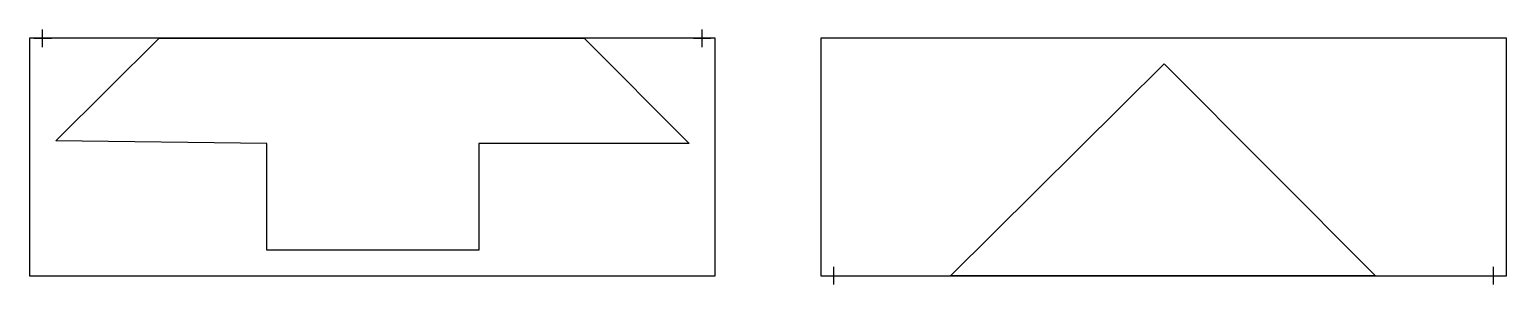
# Model space of a CAD drawing. Header units: inches. Extents: x 0 to 168, y -1 to 28.
import ezdxf

# ---------------------------------------------------------------- set-up
doc = ezdxf.new("R2010")
doc.units = ezdxf.units.IN
doc.header["$MEASUREMENT"] = 0
doc.layers.add('CUT', color=1, linetype='Continuous')
doc.layers.add('REG', color=5, linetype='Continuous')

msp = doc.modelspace()

# ---------------------------------------------------------------- linework, layer by layer
at = {"layer": 'CUT'}
for points in [[(0, 0), (78, 0), (78, 27), (0, 27)], [(75.02, 15.05), (51.12, 15.05), (51.12, 2.91), (26.99, 2.91), (26.99, 15.05), (2.98, 15.33), (14.75, 27), (63.1, 27)], [(90, 0), (168, 0), (168, 27), (90, 27)], [(129.06, 24.09), (153.1, 0), (153.1, 0), (104.75, 0), (104.75, 0)]]:
    msp.add_lwpolyline(points, close=True, dxfattribs=at)
at = {"layer": 'REG'}
for points in [[(0.49, 27), (2.49, 27)], [(1.49, 26), (1.49, 28)], [(75.51, 27), (77.51, 27)], [(76.51, 26), (76.51, 28)], [(90.49, 0), (92.49, 0)], [(91.49, -1), (91.49, 1)], [(165.51, 0), (167.51, 0)], [(166.51, -1), (166.51, 1)]]:
    msp.add_lwpolyline(points, dxfattribs=at)

doc.saveas('drawing.dxf')
